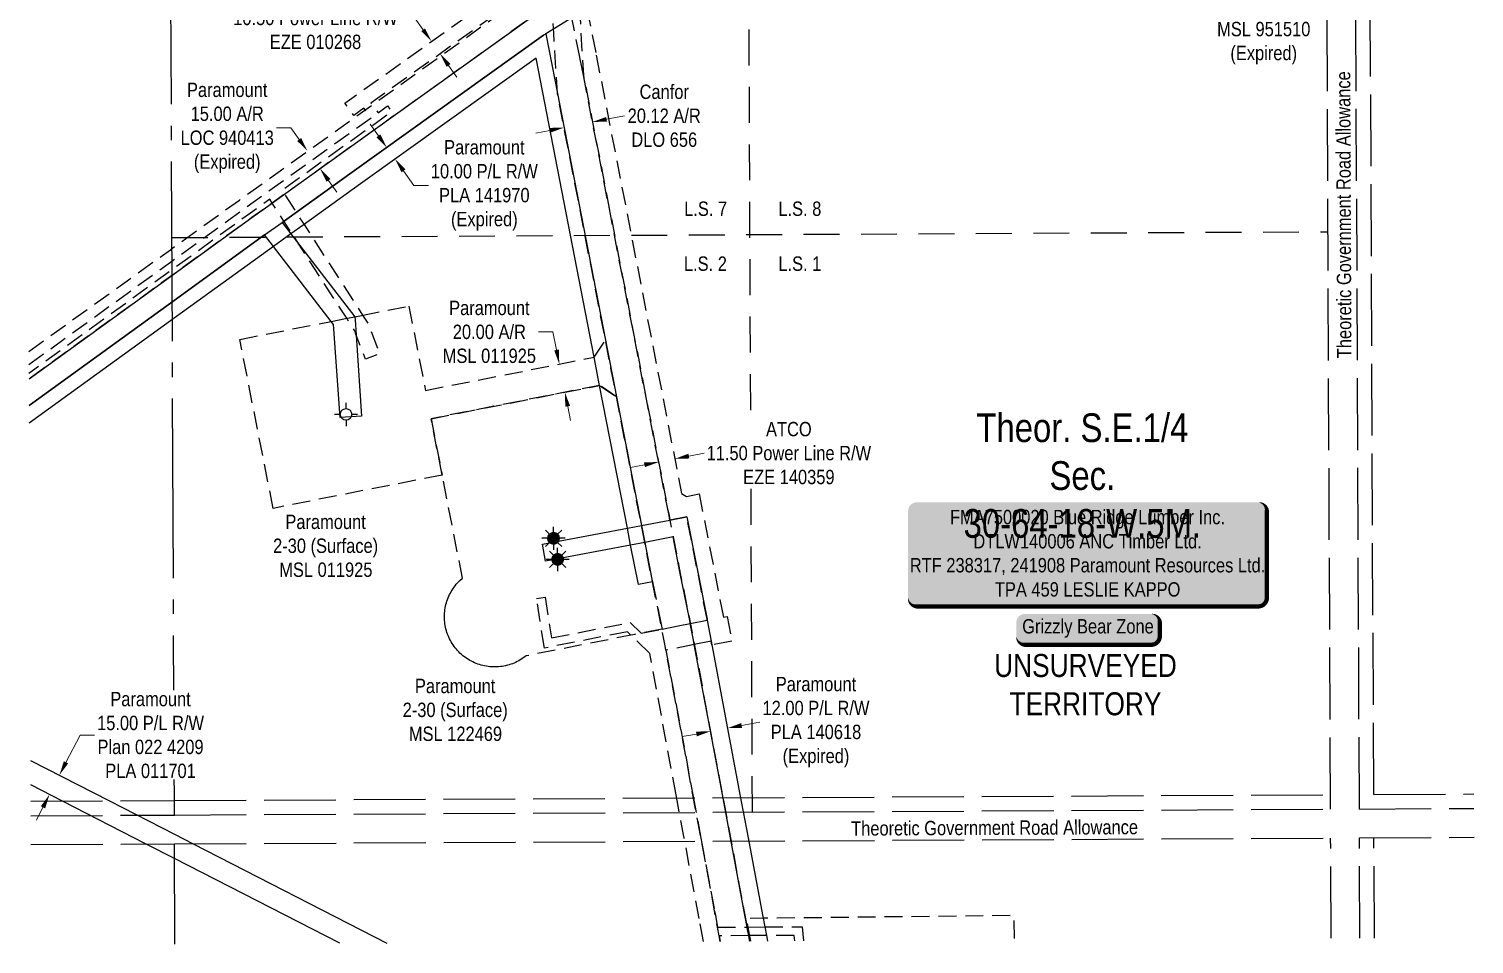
# Model space of a CAD drawing. Extents: x 518603 to 521779, y 6045766 to 6048295.
# Drawn here: x 518608 to 519615, y 6045766 to 6046404 of the extents above; entities that cross this region are included whole.
import ezdxf
from ezdxf.enums import TextEntityAlignment as Align

# ---------------------------------------------------------------- set-up
doc = ezdxf.new("R2010")
doc.units = 0
doc.header["$LTSCALE"] = 5
doc.header["$PDSIZE"] = 0.5
for name, pattern in [('foc-ACCESSROAD', [3.75, 2.5, -1.25]), ('foc-FLOWLINE', [3.75, 2.5, -1.25]), ('foc-LSD', [8, 5, -3]), ('foc-QUARTERLINE', [33, 25, -3, 2, -3]), ('foc-UNSURVEYED', [12.5, 10, -2.5])]:
    doc.linetypes.add(name, pattern=pattern)
doc.layers.get('Defpoints').update_dxf_attribs({"color": 9})
for name, color, linetype in [('AS-WILDLIFE-BLOCK', 131, 'Continuous'), ('C-SYMBOL', 7, 'Continuous'), ('F-AR', 190, 'foc-ACCESSROAD'), ('F-EZE', 190, 'foc-FLOWLINE'), ('F-RW', 190, 'Continuous'), ('F-WS', 190, 'foc-ACCESSROAD'), ('F-WS-S', 190, 'Continuous'), ('L-ROAD-T', 7, 'Continuous'), ('L-SECQ', 8, 'foc-QUARTERLINE'), ('L-SECTION-LSD', 7, 'foc-LSD'), ('L-UNS-T', 3, 'Continuous'), ('L-USEC', 7, 'foc-UNSURVEYED')]:
    doc.layers.add(name, color=color, linetype=linetype)
for name, color, linetype, lineweight in [('F-AR-T', 190, 'Continuous', 9), ('F-EZE-T', 190, 'Continuous', 9), ('F-RW-T', 190, 'Continuous', 9), ('F-WS-T', 190, 'Continuous', 9)]:
    doc.layers.add(name, color=color, linetype=linetype, lineweight=lineweight)
doc.styles.add('100L', font='ARIALN.TTF', dxfattribs={"height": 11})
doc.styles.add('175L', font='ARIALN.TTF', dxfattribs={"height": 20})
doc.styles.add('80', font='ARIALN.TTF', dxfattribs={"height": 10})
doc.styles.add('80CG', font='ARIALN.TTF', dxfattribs={"height": 10})
doc.styles.add('80L', font='ARIALN.TTF', dxfattribs={"height": 10})
doc.dimstyles.new('Compass 5 000', dxfattribs={"dimscale": 5, "dimtxt": 9, "dimasz": 2, "dimexe": 0.2, "dimexo": 0.0625, "dimgap": 0.5, "dimtad": 0, "dimtih": 1, "dimtoh": 1, "dimzin": 0, "dimdsep": 46, "dimtxsty": '80CG', "dimcen": 0.1, "dimse1": 1, "dimse2": 1, "dimclrd": 256, "dimclrt": 256, "dimaunit": 1, "dimadec": 4, "dimazin": 0, "dimtfac": 0.06, "dimtofl": 0, "dimtmove": 0, "dimatfit": 1, "dimfxl": 0.2, "dimtolj": 1, "dimtzin": 0, "dimlwd": -1, "dimarcsym": 0})

# ---------------------------------------------------------------- blocks, each defined once
blk = doc.blocks.new('*D425')
at = {"layer": 'Defpoints', "color": 0, "transparency": 16777216}
for p in [(518979.5, 6046343), (518999.3, 6046346.8), (519000.8, 6046338.9)]:
    blk.add_point(p, dxfattribs=at)
at = {"layer": 'F-AR-T', "transparency": 16777216}
for p, q in [((519010.6, 6046340.8), (519023.1, 6046343.2)), ((518971.2, 6046333.1), (518961.4, 6046331.2))]:
    blk.add_line(p, q, dxfattribs=at)
for points in [[(519010.3, 6046342.4), (519010.9, 6046339.2), (519000.8, 6046338.9)], [(518970.9, 6046334.8), (518971.5, 6046331.5), (518981, 6046335)]]:
    blk.add_solid(points, dxfattribs=at)
at = {"layer": 'F-AR-T', "transparency": 16777216, "insert": (519050.8, 6046343.2), "char_height": 10, "attachment_point": 5, "style": '80CG'}
blk.add_mtext('\\A1;Canfor\\P20.12 A/R\\PDLO 656', dxfattribs=at)
blk = doc.blocks.new('*D427')
at = {"layer": 'Defpoints', "color": 0, "transparency": 16777216}
for p in [(518888.7, 6046395), (518877.3, 6046386.9), (518883.3, 6046378.3)]:
    blk.add_point(p, dxfattribs=at)
at = {"layer": 'F-EZE-T', "transparency": 16777216}
for p, q in [((518877.1, 6046411.3), (518867.1, 6046411.3)), ((518882.9, 6046403.1), (518877.1, 6046411.3)), ((518900.5, 6046378.3), (518906.3, 6046370.1))]:
    blk.add_line(p, q, dxfattribs=at)
for points in [[(518884.2, 6046404.1), (518881.5, 6046402.2), (518888.7, 6046395)], [(518901.9, 6046379.3), (518899.2, 6046377.3), (518894.7, 6046386.4)]]:
    blk.add_solid(points, dxfattribs=at)
at = {"layer": 'F-EZE-T', "transparency": 16777216, "insert": (518807.9, 6046411.3), "char_height": 10, "attachment_point": 5, "style": '80CG'}
blk.add_mtext('\\A1;ATCO\\P10.50 Power Line R/W\\PEZE 010268', dxfattribs=at)
blk = doc.blocks.new('*D431')
at = {"layer": 'Defpoints', "color": 0, "transparency": 16777216}
for p in [(519047, 6046101.5), (519058.1, 6046104.3), (519058.3, 6046103.7)]:
    blk.add_point(p, dxfattribs=at)
at = {"layer": 'F-EZE-T', "transparency": 16777216}
for p, q in [((519068, 6046106.2), (519078.5, 6046108.3)), ((519037.1, 6046100.2), (519027.2, 6046098.3))]:
    blk.add_line(p, q, dxfattribs=at)
for points in [[(519036.7, 6046101.9), (519037.4, 6046098.6), (519046.9, 6046102.1)], [(519067.6, 6046107.9), (519068.3, 6046104.6), (519058.1, 6046104.3)]]:
    blk.add_solid(points, dxfattribs=at)
at = {"layer": 'F-EZE-T', "transparency": 16777216, "insert": (519137.6, 6046108.3), "char_height": 10, "attachment_point": 5, "style": '80CG', "bg_fill": 3, "box_fill_scale": 1.1, "bg_fill_color": 256, "bg_fill_true_color": 13158600, "bg_fill_transparency": 0}
blk.add_mtext('\\A1;ATCO\\P11.50 Power Line R/W\\PEZE 140359', dxfattribs=at)
blk = doc.blocks.new('*D435')
at = {"layer": 'Defpoints', "color": 0, "transparency": 16777216}
for p in [(518799.6, 6046316.5), (518802.4, 6046318.6), (518808.3, 6046304.3)]:
    blk.add_point(p, dxfattribs=at)
at = {"layer": 'F-AR-T', "transparency": 16777216}
for p, q in [((518790.7, 6046334.8), (518780.7, 6046334.8)), ((518796.6, 6046326.7), (518790.7, 6046334.8)), ((518817, 6046298.2), (518822.8, 6046290.1))]:
    blk.add_line(p, q, dxfattribs=at)
for points in [[(518797.9, 6046327.7), (518795.2, 6046325.7), (518802.4, 6046318.6)], [(518818.3, 6046299.2), (518815.6, 6046297.3), (518811.1, 6046306.4)]]:
    blk.add_solid(points, dxfattribs=at)
at = {"layer": 'F-AR-T', "transparency": 16777216, "insert": (518746.4, 6046334.8), "char_height": 10, "attachment_point": 5, "style": '80CG'}
blk.add_mtext('\\A1;Paramount\\P15.00 A/R\\PLOC 940413\\P(Expired)', dxfattribs=at)
blk = doc.blocks.new('*D437')
at = {"layer": 'Defpoints', "color": 0, "transparency": 16777216}
for p in [(518977, 6046170.2), (518977.7, 6046170.3), (518980.9, 6046150.6)]:
    blk.add_point(p, dxfattribs=at)
at = {"layer": 'F-AR-T', "transparency": 16777216}
for p, q in [((518973.3, 6046192.7), (518963.3, 6046192.7)), ((518975.8, 6046180.2), (518973.3, 6046192.7)), ((518983.6, 6046140.9), (518985.5, 6046131.1))]:
    blk.add_line(p, q, dxfattribs=at)
for points in [[(518977.4, 6046180.5), (518974.2, 6046179.8), (518977.7, 6046170.3)], [(518985.2, 6046141.2), (518981.9, 6046140.6), (518981.6, 6046150.7)]]:
    blk.add_solid(points, dxfattribs=at)
at = {"layer": 'F-AR-T', "transparency": 16777216, "insert": (518929, 6046192.7), "char_height": 10, "attachment_point": 5, "style": '80CG'}
blk.add_mtext('\\A1;Paramount\\P20.00 A/R\\PMSL 011925', dxfattribs=at)
blk = doc.blocks.new('*D441')
at = {"layer": 'Defpoints', "color": 0, "transparency": 16777216}
for p in [(519080.2, 6045929.4), (519092.1, 6045931.6), (519094.9, 6045916.8)]:
    blk.add_point(p, dxfattribs=at)
at = {"layer": 'F-RW-T', "transparency": 16777216}
for p, q in [((519104.7, 6045918.6), (519117.4, 6045921)), ((519073.2, 6045912.7), (519063.4, 6045910.9))]:
    blk.add_line(p, q, dxfattribs=at)
for points in [[(519104.4, 6045920.3), (519105, 6045917), (519094.9, 6045916.8)], [(519072.9, 6045914.4), (519073.5, 6045911.1), (519083, 6045914.6)]]:
    blk.add_solid(points, dxfattribs=at)
at = {"layer": 'F-RW-T', "transparency": 16777216, "insert": (519156.5, 6045921), "char_height": 10, "attachment_point": 5, "style": '80CG'}
blk.add_mtext('\\A1;Paramount\\P12.00 P/L R/W\\PPLA 140618\\P(Expired)', dxfattribs=at)
blk = doc.blocks.new('*D442')
at = {"layer": 'Defpoints', "color": 0, "transparency": 16777216}
for p in [(518855.1, 6046319.4), (518863.4, 6046313), (518860.9, 6046311.3)]:
    blk.add_point(p, dxfattribs=at)
at = {"layer": 'F-RW-T', "transparency": 16777216}
for p, q in [((518851.7, 6046329.3), (518845.9, 6046337.4)), ((518869.2, 6046304.9), (518876.5, 6046294.8)), ((518876.5, 6046294.8), (518886.5, 6046294.8))]:
    blk.add_line(p, q, dxfattribs=at)
for points in [[(518853.1, 6046330.3), (518850.4, 6046328.3), (518857.5, 6046321.2)], [(518870.6, 6046305.9), (518867.8, 6046303.9), (518863.4, 6046313)]]:
    blk.add_solid(points, dxfattribs=at)
at = {"layer": 'F-RW-T', "transparency": 16777216, "insert": (518925.5, 6046294.8), "char_height": 10, "attachment_point": 5, "style": '80CG'}
blk.add_mtext('\\A1;Paramount\\P10.00 P/L R/W\\PPLA 141970\\P(Expired)', dxfattribs=at)
blk = doc.blocks.new('*D444')
at = {"layer": 'Defpoints', "color": 0, "transparency": 16777216}
for p in [(518622.7, 6045887.5), (518629.5, 6045884), (518615.8, 6045874.1)]:
    blk.add_point(p, dxfattribs=at)
at = {"layer": 'F-RW-T', "transparency": 16777216}
for p, q in [((518634.1, 6045892.9), (518643.9, 6045912)), ((518643.9, 6045912), (518653.9, 6045912)), ((518618.1, 6045861.7), (518613.5, 6045852.8))]:
    blk.add_line(p, q, dxfattribs=at)
for points in [[(518632.6, 6045893.7), (518635.6, 6045892.2), (518629.5, 6045884)], [(518616.6, 6045862.4), (518619.6, 6045860.9), (518622.6, 6045870.6)]]:
    blk.add_solid(points, dxfattribs=at)
at = {"layer": 'F-RW-T', "transparency": 16777216, "insert": (518693, 6045912), "char_height": 10, "attachment_point": 5, "style": '80CG', "bg_fill": 3, "box_fill_scale": 1.1, "bg_fill_color": 256, "bg_fill_true_color": 13158600, "bg_fill_transparency": 0}
blk.add_mtext('\\A1;Paramount\\P15.00 P/L R/W\\PPlan 022 4209\\PPLA 011701', dxfattribs=at)
blk = doc.blocks.new('*U446')
h = blk.add_hatch(color=255)
edge = h.paths.add_edge_path()
edge.add_line((-119, -37), (119, -37))
edge.add_arc((119, -31), 6, 270, 360)
edge.add_line((125, -31), (125, 29.5))
edge.add_arc((119, 29.5), 6, 0, 90)
edge.add_line((119, 35.5), (-119, 35.5))
edge.add_arc((-119, 29.5), 6, 90, 180)
edge.add_line((-125, 29.5), (-125, -31))
edge.add_arc((-119, -31), 6, 180, 270)
at = {"color": 44, "flags": 128}
blk.add_lwpolyline([(-119, -37, 3, 3, 0), (119, -37, 3, 3, 0.414214), (125, -31, 3, 3, 0), (125, 29.5, 3, 0, 0.414214), (119, 35.5, 0, 0, 0), (-119, 35.5, 0, 0, 0.414214), (-125, 29.5, 0, 0, 0), (-125, -31, 0, 3, 0.414214)], format="xyseb", close=True, dxfattribs=at)
at = {"color": 44, "style": '80'}
blk.add_attdef('ENTER_TEXT_001', (-36, -5), '', height=10, dxfattribs=at)
blk = doc.blocks.new('*U450')
h = blk.add_hatch(color=255)
edge = h.paths.add_edge_path()
edge.add_line((-44, -11.5), (44, -11.5))
edge.add_arc((44, -5.5), 6, 270, 360)
edge.add_line((50, -5.5), (50, 4))
edge.add_arc((44, 4), 6, 0, 90)
edge.add_line((44, 10), (-44, 10))
edge.add_arc((-44, 4), 6, 90, 180)
edge.add_line((-50, 4), (-50, -5.5))
edge.add_arc((-44, -5.5), 6, 180, 270)
at = {"color": 131, "flags": 128}
blk.add_lwpolyline([(-44, -11.5, 3, 3, 0), (44, -11.5, 3, 3, 0.414214), (50, -5.5, 3, 3, 0), (50, 4, 3, 0, 0.414214), (44, 10, 0, 0, 0), (-44, 10, 0, 0, 0.414214), (-50, 4, 0, 0, 0), (-50, -5.5, 0, 3, 0.414214)], format="xyseb", close=True, dxfattribs=at)
at = {"color": 131, "style": '80'}
blk.add_attdef('ENTER_TEXT_001', (-36, -5), '', height=10, dxfattribs=at)
blk = doc.blocks.new('GAS')
h = blk.add_hatch(color=255)
h.dxf.hatch_style = 1
edge = h.paths.add_edge_path()
edge.add_arc((0, 0), 0.9, 0, 360)
for p, q in [((-0.81, 0), (-1.62, 0)), ((-0.57, 0.57), (-1.14, 1.14)), ((0, 0.81), (0, 1.62)), ((0.57, 0.57), (1.14, 1.14)), ((1.62, 0), (0.81, 0)), ((-0.57, -0.57), (-1.14, -1.14)), ((0, -0.81), (0, -1.62)), ((1.14, -1.14), (0.57, -0.57))]:
    blk.add_line(p, q)
blk.add_circle((0, 0), 0.8)
blk = doc.blocks.new('GABD')
for p, q in [((-0.81, 0), (-1.62, 0)), ((0, 0.81), (0, 1.62)), ((1.62, 0), (0.81, 0)), ((0, -0.81), (0, -1.62))]:
    blk.add_line(p, q)
blk.add_circle((0, 0), 0.8)

msp = doc.modelspace()

# ---------------------------------------------------------------- linework, layer by layer
at = {"layer": 'F-AR', "flags": 128}
msp.add_lwpolyline([(518608.282, 6046179.18), (518706.812, 6046249.985), (518754.864, 6046284.515), (518834.687, 6046341.696), (518950.1, 6046424.376), (518977.785, 6046441.78), (518980.183, 6046443.44), (518991.963, 6046448.272), (518989.895, 6046445.855), (518982.453, 6046437.156), (518978.398, 6046432.414), (518973.191, 6046420.913), (518967.782, 6046417.605), (518963.746, 6046415.136), (518958.394, 6046411.862), (518862.092, 6046342.872), (518785.676, 6046288.131), (518777.128, 6046282.007), (518763.631, 6046272.339), (518706.891, 6046231.276), (518608.363, 6046159.972)], dxfattribs=at)
at = {"layer": 'F-EZE'}
msp.add_lwpolyline([(519141.728, 6045768.604), (519141.356, 6045772.506), (519121.954, 6045772.394), (519109.665, 6045772.322), (519089.108, 6045772.205), (519089.839, 6045768.342)], dxfattribs=at)
at = {"layer": 'F-RW'}
for points in [[(518608.363, 6046159.972), (518706.891, 6046231.276), (518763.631, 6046272.339), (518777.128, 6046282.007), (518785.676, 6046288.131), (518862.092, 6046342.872), (518958.394, 6046411.862)], [(518986.535, 6046411.511), (518972.479, 6046402.913), (518968.335, 6046400.379), (518966.662, 6046399.349), (518833.487, 6046303.936), (518793.819, 6046275.529), (518785.271, 6046269.407), (518784.579, 6046268.912), (518790.688, 6046261.021), (518835.362, 6046203.343), (518835.518, 6046201.035), (518836.248, 6046190.521), (518840.021, 6046134.166), (518825.069, 6046133.142), (518820.334, 6046197.975), (518818.725, 6046200.062), (518778.573, 6046252.252), (518772.446, 6046260.222), (518706.968, 6046212.841), (518608.44, 6046141.533)], [(518608.44, 6046141.533), (518706.968, 6046212.841), (518772.446, 6046260.222), (518784.579, 6046268.912), (518785.271, 6046269.407), (518793.819, 6046275.529), (518833.487, 6046303.936), (518966.662, 6046399.349), (518968.335, 6046400.379), (518974.566, 6046368.344), (519009.865, 6046186.886), (519017.5, 6046147.633), (519034.95, 6046057.95), (519037.239, 6046046.176), (519042.208, 6046020.656), (519042.606, 6046018.671), (519032.776, 6046016.722), (519027.412, 6046044.317), (519025.123, 6046056.091), (519005.796, 6046155.504), (519001.981, 6046175.127), (518961.499, 6046383.366), (518839.327, 6046295.806), (518799.255, 6046267.116), (518790.688, 6046261.021), (518778.573, 6046252.252), (518707.02, 6046200.532), (518608.491, 6046129.239)], [(519110.398, 6045768.446), (519110.258, 6045769.189), (519109.665, 6045772.322), (519109.124, 6045775.179), (519108.532, 6045778.312), (519106.952, 6045786.665), (519096.908, 6045840.347), (519091.272, 6045870.479), (519071.728, 6045974.954), (519071.166, 6045977.961), (519068.971, 6045989.692), (519068.866, 6045990.255), (519068.348, 6045992.825), (519061.945, 6046024.595), (519057.02, 6046049.918), (519037.24, 6046046.176), (519027.412, 6046044.317), (518968.157, 6046033.11), (518965.927, 6046044.894), (519025.122, 6046056.1), (519034.95, 6046057.956), (519054.729, 6046061.704), (519066.539, 6046063.955), (519080.645, 6045992.578), (519080.751, 6045992.016), (519083.513, 6045977.294), (519103.539, 6045870.541), (519109.192, 6045840.41), (519119.219, 6045786.827), (519120.83, 6045778.384), (519121.954, 6045772.394), (519122.683, 6045768.508)], [(518609.472, 6045894.307), (518664.443, 6045866.138), (518709.662, 6045842.966), (518722.723, 6045836.275), (518857.587, 6045767.168)], [(518824.888, 6045767.003), (518709.733, 6045825.982), (518689.96, 6045836.109), (518631.653, 6045865.97), (518609.543, 6045877.296)]]:
    msp.add_lwpolyline(points, dxfattribs=at)
at = {"layer": 'F-WS'}
for points in [[(518872.921, 6046210.75), (518884.516, 6046151.95), (519001.981, 6046175.127), (519009.864, 6046186.885), (519017.5, 6046147.632), (519005.796, 6046155.504), (518888.399, 6046132.304), (518896.137, 6046093.082), (518778.41, 6046069.855), (518755.203, 6046187.537), (518818.725, 6046200.062), (518828.788, 6046202.047), (518835.362, 6046203.343), (518839.876, 6046204.233), (518872.921, 6046210.75)], [(518934.253, 6045959.466), (518933.026, 6045959.433), (518931.798, 6045959.443), (518930.572, 6045959.496), (518929.349, 6045959.593), (518928.129, 6045959.732), (518926.916, 6045959.913), (518925.709, 6045960.137), (518924.511, 6045960.404), (518923.323, 6045960.712), (518922.147, 6045961.062), (518920.983, 6045961.453), (518919.834, 6045961.884), (518918.701, 6045962.355), (518917.585, 6045962.866), (518916.488, 6045963.415), (518915.411, 6045964.003), (518914.355, 6045964.628), (518913.322, 6045965.29), (518912.312, 6045965.988), (518911.327, 6045966.721), (518910.369, 6045967.488), (518909.438, 6045968.288), (518908.536, 6045969.12), (518907.664, 6045969.983), (518906.823, 6045970.877), (518906.013, 6045971.798), (518905.236, 6045972.749), (518904.493, 6045973.726), (518903.785, 6045974.728), (518903.112, 6045975.754), (518902.475, 6045976.803), (518901.876, 6045977.875), (518901.315, 6045978.966), (518900.792, 6045980.076), (518900.309, 6045981.204), (518899.866, 6045982.349), (518899.463, 6045983.508), (518899.101, 6045984.68), (518898.78, 6045985.865), (518898.501, 6045987.06), (518898.264, 6045988.264), (518898.07, 6045989.476), (518897.918, 6045990.694), (518897.809, 6045991.916), (518897.743, 6045993.142), (518897.72, 6045994.369), (518897.74, 6045995.596), (518897.802, 6045996.821), (518897.908, 6045998.044), (518898.057, 6045999.263), (518898.249, 6046000.474), (518898.482, 6046001.679), (518898.759, 6046002.875), (518899.076, 6046004.06), (518899.435, 6046005.234), (518899.835, 6046006.394), (518900.276, 6046007.54), (518900.756, 6046008.669), (518901.276, 6046009.781), (518901.834, 6046010.874), (518902.431, 6046011.946), (518903.064, 6046012.997), (518903.734, 6046014.026), (518904.44, 6046015.03), (518905.18, 6046016.008), (518905.955, 6046016.96), (518906.762, 6046017.885), (518907.602, 6046018.78), (518908.472, 6046019.646), (518910.3, 6046021.282), (518896.137, 6046093.082), (518888.399, 6046132.304), (519005.796, 6046155.504), (519017.5, 6046147.633), (519034.951, 6046057.951), (519037.241, 6046046.177), (519042.21, 6046020.657), (519042.608, 6046018.672), (519048.616, 6045988.931), (519049.247, 6045985.8), (519030.072, 6045982.015), (518954.585, 6045967.122), (518953.614, 6045966.371), (518952.618, 6045965.655), (518951.597, 6045964.974), (518950.553, 6045964.329), (518949.486, 6045963.722), (518948.399, 6045963.151), (518947.293, 6045962.621), (518946.169, 6045962.128), (518945.028, 6045961.676), (518943.872, 6045961.263), (518942.702, 6045960.891), (518941.521, 6045960.561), (518940.328, 6045960.273), (518939.126, 6045960.027), (518937.915, 6045959.823), (518936.699, 6045959.661), (518935.478, 6045959.542), (518934.253, 6045959.466)]]:
    msp.add_lwpolyline(points, close=True, dxfattribs=at)
at = {"layer": 'F-WS', "flags": 128}
msp.add_lwpolyline([(519111.136, 6045768.449), (519110.277, 6045772.987), (519108.105, 6045784.472), (519120.347, 6045784.621), (519294.314, 6045786.497), (519294.5, 6045769.376)], dxfattribs=at)
at = {"layer": 'L-SECQ'}
for p, q in [((518709.606, 6045856.317), (518706.402, 6046620.63)), ((518709.983, 6045766.422), (518709.69, 6045836.211))]:
    msp.add_line(p, q, dxfattribs=at)
at = {"layer": 'L-SECTION-LSD'}
for p, q in [((519112.236, 6045858.351), (519108.796, 6046662.648)), ((518707.92, 6046258.457), (519513.112, 6046262.53))]:
    msp.add_line(p, q, dxfattribs=at)
at = {"layer": 'L-USEC'}
for p, q in [((519514.867, 6045860.386), (519511.358, 6046664.687)), ((519534.973, 6045860.487), (519531.464, 6046664.775)), ((519544.982, 6045870.591), (519541.517, 6046664.819)), ((518709.538, 6045866.37), (519514.802, 6045870.439)), ((519544.982, 6045870.591), (519614.749, 6045870.944)), ((518609.591, 6045865.865), (518709.538, 6045866.37)), ((518709.589, 6045856.317), (519514.853, 6045860.386)), ((519534.973, 6045860.487), (519614.793, 6045860.891)), ((518609.633, 6045855.812), (518709.589, 6045856.317)), ((518709.69, 6045836.211), (519514.954, 6045840.279)), ((519515.259, 6045770.491), (519514.954, 6045840.279)), ((519535.06, 6045840.381), (519614.88, 6045840.784)), ((519535.365, 6045770.593), (519535.06, 6045840.367)), ((519545.418, 6045770.643), (519545.114, 6045840.411)), ((518609.717, 6045835.706), (518709.69, 6045836.211))]:
    msp.add_line(p, q, dxfattribs=at)

# ---------------------------------------------------------------- block references
at = {"layer": 'AS-WILDLIFE-BLOCK'}
ref = msp.add_blockref('*U450', (519346.023, 6045986.355), dxfattribs=dict(at, xscale=0.99948562, yscale=0.99948562, zscale=0.99948562))
ref.add_attrib('ENTER_TEXT_001', 'Grizzly Bear Zone', (519300.136, 6045982.738), dxfattribs={"layer": '0', "color": 131, "height": 9.99486, "style": '80'})
at = {"layer": 'F-RW-T'}
ref = msp.add_blockref('*U446', (519345.608, 6046038.553), dxfattribs=dict(at, xscale=0.99948562, yscale=0.99948562, zscale=0.99948562))
ref.add_attrib('ENTER_TEXT_001', 'FMA7500020 Blue Ridge Lumber Inc.', (519249.825, 6046058.805), dxfattribs={"layer": '0', "color": 44, "height": 9.99486, "style": '80'})
ref.add_attrib('ENTER_TEXT_002', 'DTLW140006 ANC Timber Ltd.', (519266.13, 6046041.97), dxfattribs={"layer": '0', "color": 44, "height": 9.99486, "style": '80'})
ref.add_attrib('ENTER_TEXT_003', 'RTF 238317, 241908 Paramount Resources Ltd.', (519221.855, 6046025.271), dxfattribs={"layer": '0', "color": 44, "height": 9.99486, "style": '80'})
ref.add_attrib('ENTER_TEXT_004', 'TPA 459 LESLIE KAPPO', (519281.109, 6046008.435), dxfattribs={"layer": '0', "color": 44, "height": 9.99486, "style": '80'})
at = {"layer": 'F-WS-S', "xscale": 4.997428100000017, "yscale": 4.997428100000017, "zscale": 4.997428100000017}
for name, p in [('GABD', (518829.147, 6046135.296)), ('GAS', (518973.707, 6046048.994)), ('GAS', (518976.549, 6046034.318))]:
    msp.add_blockref(name, p, dxfattribs=at)

# ---------------------------------------------------------------- texts
at = {"layer": 'C-SYMBOL', "color": 3, "insert": (519342.029, 6046136.002), "char_height": 19.98971, "width": 198.10623, "attachment_point": 2, "style": '175L'}
msp.add_mtext('Theor. S.E.1/4 Sec. 30-64-18-W.5M.', dxfattribs=at)
at = {"layer": 'F-WS-T', "char_height": 9.99486, "attachment_point": 1, "style": '175L'}
for s, insert in [('\\pi11.94699;Paramount\\P\\pi3.46227;8-30 (Surface)\\P\\pi7.71997;MSL 951510\\P\\pi16.94783;(Expired)', (519428.191, 6046441.963)), ('\\pi11.94699;Paramount\\P\\pi3.39409;2-30 (Surface)\\P\\pi7.67565;MSL 011925', (518774.965, 6046065.467)), ('\\pi11.94699;Paramount\\P\\pi3.39409;2-30 (Surface)\\P\\pi7.69611;MSL 122469', (518865.226, 6045951.196))]:
    msp.add_mtext_dynamic_manual_height_columns(s, width=78.95432, gutter_width=99.949, heights=[0], dxfattribs=dict(at, insert=insert))
at = {"layer": 'L-ROAD-T', "style": '80L'}
for rotation, p in [(90.230369, (519524.039, 6046274.309)), (0.289481, (519280.894, 6045847.439))]:
    msp.add_text('Theoretic Government Road Allowance', height=9.99486, rotation=rotation, dxfattribs=at).set_placement(p, align=Align.MIDDLE_CENTER)
at = {"layer": 'L-SECTION-LSD', "attachment_point": 1, "style": '100L', "bg_fill": 3, "box_fill_scale": 1.5, "bg_fill_color": 256, "bg_fill_transparency": 0}
for s, width, insert, char_height in [('\\pi2.30493;L.S. 7', 30.86459, (519062.376, 6046283.518), 9.99486), ('L.S. 8', 30.3855, (519130.301, 6046283.518), 9.9949), ('\\pi2.13936;L.S. 2', 30.63765, (519062.376, 6046245.253), 9.99486), ('L.S. 1', 29.97576, (519130.301, 6046245.253), 9.9949)]:
    msp.add_mtext_dynamic_manual_height_columns(s, width=width, gutter_width=54.972, heights=[0], dxfattribs=dict(at, insert=insert, char_height=char_height))
at = {"layer": 'L-UNS-T', "color": 3, "insert": (519344.197, 6045946.989), "char_height": 15.99177, "attachment_point": 5, "style": '80L'}
msp.add_mtext_dynamic_manual_height_columns('UNSURVEYED TERRITORY', width=126.34873, gutter_width=47.476, heights=[0], dxfattribs=at)

# ---------------------------------------------------------------- dimensions: what is measured, and where the dimension line sits
at = {"layer": 'F-AR-T'}
for base, p1, p2, angle, text, picture, middle in [((518802.395, 6046318.563), (518808.314, 6046304.347), (518799.576, 6046316.544), 125.616245, 'Paramount\\P15.00 A/R\\PLOC 940413\\P(Expired)', '*D435', (518746.447, 6046334.822)), ((519000.815, 6046338.891), (518979.503, 6046342.966), (518999.274, 6046346.812), 11.006782, 'Canfor\\P20.12 A/R\\PDLO 656', '*D425', (519050.814, 6046343.221)), ((518977.746, 6046170.345), (518980.886, 6046150.581), (518977.015, 6046170.201), 101.159846, 'Paramount\\P20.00 A/R\\PMSL 011925', '*D437', (518929.02, 6046192.689))]:
    dim = msp.add_linear_dim(base=base, p1=p1, p2=p2, angle=angle, text=text, dimstyle='Compass 5 000', dxfattribs=at)
    dim.commit()
    dim.dimension.update_dxf_attribs({"geometry": picture, "text_midpoint": middle, "dimtype": 161})
at = {"layer": 'F-EZE-T'}
dim = msp.add_linear_dim(base=(518888.657, 6046394.98), p1=(518883.346, 6046378.319), p2=(518877.26, 6046386.861), angle=125.467281, text='ATCO\\P10.50 Power Line R/W\\PEZE 010268', dimstyle='Compass 5 000', dxfattribs=at)
dim.commit()
dim.dimension.update_dxf_attribs({"geometry": '*D427', "text_midpoint": (518807.911, 6046411.269), "dimtype": 161})
at = {"layer": 'F-RW-T'}
for base, p1, p2, angle, text, picture, middle in [((518863.371, 6046313.038), (518855.116, 6046319.432), (518860.944, 6046311.299), 305.626878, 'Paramount\\P10.00 P/L R/W\\PPLA 141970\\P(Expired)', '*D442', (518925.536, 6046294.787)), ((519094.865, 6045916.779), (519080.25, 6045929.4), (519092.081, 6045931.62), 10.623122, 'Paramount\\P12.00 P/L R/W\\PPLA 140618\\P(Expired)', '*D441', (519156.477, 6045921.004))]:
    dim = msp.add_linear_dim(base=base, p1=p1, p2=p2, angle=angle, text=text, dimstyle='Compass 5 000', dxfattribs=at)
    dim.commit()
    dim.dimension.update_dxf_attribs({"geometry": picture, "text_midpoint": middle, "dimtype": 161})

# ---------------------------------------------------------------- next in the draw order: linework, layer by layer
at = {"layer": 'F-AR', "flags": 128}
for points in [[(519089.851, 6045768.342), (519089.121, 6045772.206), (519087.988, 6045778.197), (519086.427, 6045786.438), (519085.837, 6045789.59), (519076.397, 6045840.244), (519070.777, 6045870.376), (519051.411, 6045974.179), (519049.247, 6045985.8), (519048.616, 6045988.931), (519042.609, 6046018.672), (519042.21, 6046020.657), (519037.241, 6046046.177), (519034.951, 6046057.951), (519017.502, 6046147.634), (519009.866, 6046186.887), (518976.422, 6046358.809), (518973.871, 6046401.047), (518972.848, 6046417.985), (518972.733, 6046419.901), (518978.398, 6046432.414), (518982.453, 6046437.156), (518989.895, 6046445.855), (518991.963, 6046448.272), (519001.976, 6046459.978), (519005.683, 6046464.31), (519155.325, 6046571.084), (519167.445, 6046579.938), (519282.298, 6046663.837), (519404.401, 6046750.116), (519405.154, 6046750.649), (519428.824, 6046767.373), (519505.008, 6046822.378), (519510.892, 6046826.626), (519537.49, 6046845.817), (519540.957, 6046848.322), (519566.738, 6046866.937), (519582.945, 6046878.637), (519610.28, 6046898.371)], [(519610.387, 6046873.659), (519540.677, 6046823.328), (519510.612, 6046801.621), (519440.167, 6046750.759), (519412.527, 6046731.223), (519403.258, 6046724.672), (519388.182, 6046714.023), (519317.363, 6046663.965), (519279.874, 6046637.465), (519177.776, 6046565.436), (519165.634, 6046556.613), (519158.257, 6046551.351), (519018.13, 6046451.402), (518995.568, 6046425.028), (518994.152, 6046423.373), (518991.714, 6046418.006), (518991.908, 6046414.797), (518994.51, 6046371.474), (519054.123, 6046064.828), (519054.735, 6046061.691), (519057.021, 6046049.919), (519061.945, 6046024.595), (519068.348, 6045992.825), (519068.866, 6045990.255), (519071.165, 6045977.961), (519091.272, 6045870.479), (519096.908, 6045840.347), (519106.952, 6045786.665), (519108.532, 6045778.312), (519109.125, 6045775.179), (519109.665, 6045772.322), (519110.258, 6045769.189), (519110.398, 6045768.446)]]:
    msp.add_lwpolyline(points, dxfattribs=at)
at = {"layer": 'F-EZE', "flags": 128}
msp.add_lwpolyline([(518608.321, 6046170.03), (518706.849, 6046241.334), (518759.618, 6046279.524), (518846.652, 6046341.872), (518842.527, 6046347.312), (518841.586, 6046348.554), (518834.524, 6046343.519), (518828.427, 6046352.07), (518977.265, 6046458.107), (518987.53, 6046465.42), (519148.706, 6046580.247), (519160.901, 6046588.954), (519158.193, 6046592.779), (519106.597, 6046664.817), (518995.836, 6046819.459), (518993.153, 6046823.195), (518969.633, 6046856.006), (518967.782, 6046858.588), (518981.615, 6046868.478), (518995.642, 6046848.91), (519127.424, 6046664.923), (519172.068, 6046602.608), (519174.783, 6046598.818), (519268.664, 6046665.641), (519387.107, 6046749.975), (519384.836, 6046753.337), (519384.09, 6046754.442), (519389.06, 6046757.802), (519389.74, 6046756.797), (519392.003, 6046753.45), (519399.366, 6046758.688), (519403.762, 6046752.516), (519405.11, 6046750.618), (519401.207, 6046747.86), (519411.178, 6046733.133), (519456.152, 6046666.602), (519501.044, 6046600.197), (519503.266, 6046600.752), (519504.721, 6046594.93), (519503.198, 6046594.549), (519510.633, 6046568.726), (519512.246, 6046563.124), (519519.938, 6046536.405), (519510.786, 6046533.77), (519509.845, 6046533.5), (519507.996, 6046539.921), (519496.023, 6046528.695), (519491.918, 6046533.073), (519506.132, 6046546.399), (519493.079, 6046591.738), (519492.757, 6046592.857), (519443.683, 6046666.645), (519404.478, 6046725.537), (519393.196, 6046742.199), (519286.243, 6046666.625), (519176.208, 6046586.339), (519167.414, 6046579.915), (519155.287, 6046571.057), (519005.683, 6046464.31), (519000.943, 6046461.202), (518989.774, 6046454.142), (518979.508, 6046446.829), (518846.479, 6046352.055), (518847.418, 6046350.817), (518851.543, 6046345.376), (518858.099, 6046350.073), (518861, 6046345.999), (518784.585, 6046291.257), (518786.311, 6046288.586), (518794.455, 6046275.984), (518799.891, 6046267.571), (518840.715, 6046204.399), (518844.624, 6046198.349), (518852.597, 6046177.441), (518842.784, 6046173.699), (518836.29, 6046190.569), (518835.207, 6046193.569), (518829.622, 6046202.211), (518796.299, 6046253.777), (518791.325, 6046261.474), (518785.905, 6046269.861), (518777.763, 6046282.461), (518776.037, 6046285.133), (518762.541, 6046275.465), (518706.875, 6046235.18), (518608.346, 6046163.876)], dxfattribs=at)
at = {"layer": 'F-EZE'}
for points in [[(518996.955, 6046417.881), (519003.435, 6046385.498), (519062.851, 6046080.123), (519066.22, 6046078.127), (519075.108, 6046079.88), (519092.029, 6045994.173), (519094.526, 6045994.652), (519097.818, 6045977.474), (519083.993, 6045974.831), (519083.53, 6045977.298), (519071.728, 6045974.954), (519052, 6045971.035), (519070.771, 6045870.376), (519076.391, 6045840.244), (519085.838, 6045789.59), (519086.427, 6045786.438), (519087.975, 6045778.195), (519108.532, 6045778.312), (519120.83, 6045778.384), (519146.806, 6045778.535), (519147.75, 6045768.634)], [(519078.161, 6045768.283), (519075.138, 6045784.324), (519064.717, 6045840.185), (519059.096, 6045870.317), (519040.718, 6045968.846), (519027.589, 6045981.526), (519025.113, 6045983.917), (518967.346, 6045972.531), (518961.836, 6046007.047), (518967.758, 6046007.992), (518972.288, 6045979.617), (519027.026, 6045990.406), (519034.798, 6045982.928), (519049.247, 6045985.8), (519060.533, 6045988.027), (519068.971, 6045989.692), (519080.751, 6045992.016), (519080.645, 6045992.578), (519066.539, 6046063.955), (519054.729, 6046061.701), (519054.121, 6046064.827), (518994.48, 6046371.457), (518992.004, 6046384.016), (518986.534, 6046411.511)]]:
    msp.add_lwpolyline(points, dxfattribs=at)

# ---------------------------------------------------------------- next in the draw order: dimensions: what is measured, and where the dimension line sits
at = {"layer": 'F-RW-T'}
dim = msp.add_linear_dim(base=(518629.528, 6045884.03), p1=(518615.833, 6045874.074), p2=(518622.722, 6045887.517), angle=62.867622, text='Paramount\\P15.00 P/L R/W\\PPlan 022 4209\\PPLA 011701', dimstyle='Compass 5 000', override={"dimtfill": 1}, dxfattribs=at)
dim.commit()
dim.dimension.update_dxf_attribs({"geometry": '*D444', "text_midpoint": (518692.962, 6045912.029), "dimtype": 161})

# ---------------------------------------------------------------- next in the draw order: dimensions: what is measured, and where the dimension line sits
at = {"layer": 'F-EZE-T'}
dim = msp.add_linear_dim(base=(519058.143, 6046104.315), p1=(519047.001, 6046101.464), p2=(519058.272, 6046103.656), angle=11.006179, text='ATCO\\P11.50 Power Line R/W\\PEZE 140359', dimstyle='Compass 5 000', override={"dimtfill": 1}, dxfattribs=at)
dim.commit()
dim.dimension.update_dxf_attribs({"geometry": '*D431', "text_midpoint": (519137.616, 6046108.27), "dimtype": 161})

doc.saveas('drawing.dxf')
